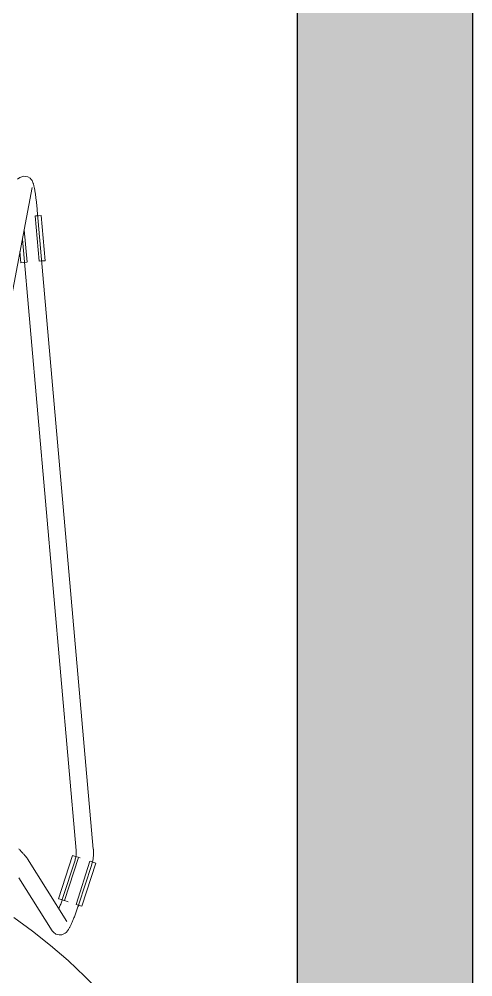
# Model space of a CAD drawing. Header units: millimetres. Extents: x 155927 to 326028, y -36033 to 97293.
# Drawn here: x 167309 to 167624, y 32157 to 32821 of the extents above; entities that cross this region are included whole.
import ezdxf

# ---------------------------------------------------------------- set-up
doc = ezdxf.new("R2010")
doc.units = ezdxf.units.MM
doc.header["$MEASUREMENT"] = 0
for name, color, linetype, lineweight in [('A-WALL-PATT', 7, 'CONTINUOUS', 9), ('I-FURN', 8, 'CONTINUOUS', 9), ('I-WALL', 7, 'CONTINUOUS', 9)]:
    doc.layers.add(name, color=color, linetype=linetype, lineweight=lineweight)

msp = doc.modelspace()

# ---------------------------------------------------------------- hatches: boundary and pattern name
at = {"layer": 'A-WALL-PATT'}
h = msp.add_hatch(color=256, dxfattribs=at)
h.paths.add_polyline_path([(167502.45, 28407.61), (167624.45, 28407.61), (167624.45, 33185.61), (167502.45, 33185.61), (167502.45, 28873.6)], flags=0)
h.paths.add_polyline_path([(167624.45, 34095.61), (167624.45, 34245.61), (167502.45, 34245.61), (167502.45, 34095.61)], flags=0)

# ---------------------------------------------------------------- linework, layer by layer
at = {"layer": 'I-FURN'}
for p, q in [((167309.83, 32711.42), (167308.25, 32710.1)), ((167309.83, 32711.42), (167312.58, 32712.25)), ((167312.58, 32712.25), (167315.34, 32711.77)), ((167315.34, 32711.77), (167317, 32710.73)), ((167317, 32710.73), (167317.85, 32709.82)), ((167317.85, 32709.82), (167318.33, 32709.12)), ((167318.33, 32709.12), (167318.63, 32708.56)), ((167318.63, 32708.56), (167318.85, 32708.08)), ((167318.85, 32708.08), (167319.02, 32707.65)), ((167319.02, 32707.65), (167319.16, 32707.25)), ((167319.16, 32707.25), (167319.29, 32706.85)), ((167319.29, 32706.85), (167319.4, 32706.46)), ((167319.4, 32706.46), (167319.51, 32706.06)), ((167319.51, 32706.06), (167319.61, 32705.64)), ((167299.67, 32605.14), (167318.48, 32704.43)), ((167319.61, 32705.64), (167319.71, 32705.22)), ((167319.71, 32705.22), (167319.81, 32704.77)), ((167319.81, 32704.77), (167319.91, 32704.31)), ((167319.91, 32704.31), (167320, 32703.84)), ((167320, 32703.84), (167320.1, 32703.34)), ((167320.1, 32703.34), (167320.19, 32702.83)), ((167320.19, 32702.83), (167320.29, 32702.29)), ((167320.29, 32702.29), (167320.38, 32701.74)), ((167320.38, 32701.74), (167320.47, 32701.17)), ((167320.47, 32701.17), (167320.56, 32700.59)), ((167320.56, 32700.59), (167320.65, 32699.98)), ((167320.65, 32699.98), (167320.74, 32699.37)), ((167320.74, 32699.37), (167320.83, 32698.73)), ((167320.83, 32698.73), (167320.92, 32698.08)), ((167320.92, 32698.08), (167321.01, 32697.42)), ((167321.01, 32697.42), (167321.1, 32696.74)), ((167321.1, 32696.74), (167321.18, 32696.06)), ((167321.18, 32696.06), (167321.27, 32695.36)), ((167321.27, 32695.36), (167321.35, 32694.65)), ((167321.35, 32694.65), (167321.43, 32693.93)), ((167321.43, 32693.93), (167321.51, 32693.2)), ((167321.51, 32693.2), (167321.59, 32692.47)), ((167321.59, 32692.47), (167321.67, 32691.73)), ((167321.67, 32691.73), (167321.74, 32690.99)), ((167321.74, 32690.99), (167321.81, 32690.24)), ((167321.81, 32690.24), (167321.88, 32689.49)), ((167321.88, 32689.49), (167321.95, 32688.74)), ((167321.95, 32688.74), (167321.96, 32688.58)), ((167360.91, 32245.26), (167321.96, 32688.58)), ((167320.55, 32684.6), (167323.31, 32653.19)), ((167320.67, 32684.61), (167322.74, 32684.79)), ((167322.74, 32684.79), (167324.78, 32684.97)), ((167324.78, 32684.97), (167327.54, 32653.56)), ((167314.86, 32652.45), (167312.88, 32674.93)), ((167311.68, 32668.56), (167348.96, 32244.21)), ((167309.93, 32659.97), (167310.63, 32652.07)), ((167325.49, 32653.38), (167323.43, 32653.2)), ((167327.54, 32653.56), (167325.49, 32653.38)), ((167312.67, 32652.25), (167310.63, 32652.07)), ((167314.74, 32652.44), (167312.67, 32652.25)), ((167309.51, 32245.06), (167309.11, 32245.5)), ((167309.9, 32244.64), (167309.51, 32245.06)), ((167310.28, 32244.23), (167309.9, 32244.64)), ((167310.65, 32243.82), (167310.28, 32244.23)), ((167311.01, 32243.43), (167310.65, 32243.82)), ((167311.35, 32243.06), (167311.01, 32243.43)), ((167311.68, 32242.69), (167311.35, 32243.06)), ((167312, 32242.34), (167311.68, 32242.69)), ((167312.3, 32242), (167312, 32242.34)), ((167312.59, 32241.68), (167312.3, 32242)), ((167312.86, 32241.37), (167312.59, 32241.68)), ((167313.12, 32241.08), (167312.86, 32241.37)), ((167313.36, 32240.8), (167313.12, 32241.08)), ((167313.59, 32240.53), (167313.36, 32240.8)), ((167346.47, 32240.79), (167336.78, 32210.78)), ((167346.47, 32240.79), (167348.42, 32240.16)), ((167348.92, 32240.9), (167348.83, 32240.25)), ((167348.98, 32241.56), (167348.92, 32240.9)), ((167348.96, 32244.21), (167349, 32243.55)), ((167349.01, 32242.22), (167348.98, 32241.56)), ((167349, 32243.55), (167349.02, 32242.88)), ((167349.02, 32242.88), (167349.01, 32242.22)), ((167360.92, 32245.21), (167360.91, 32245.26)), ((167360.99, 32244.07), (167360.92, 32245.21)), ((167360.95, 32240.65), (167361.01, 32241.79)), ((167361.02, 32242.93), (167360.99, 32244.07)), ((167361.01, 32241.79), (167361.02, 32242.93)), ((167313.8, 32240.28), (167313.59, 32240.53)), ((167314, 32240.04), (167313.8, 32240.28)), ((167314.19, 32239.81), (167314, 32240.04)), ((167314.37, 32239.59), (167314.19, 32239.81)), ((167314.55, 32239.36), (167314.37, 32239.59)), ((167314.72, 32239.13), (167314.55, 32239.36)), ((167314.9, 32238.88), (167314.72, 32239.13)), ((167315.12, 32238.55), (167314.9, 32238.88)), ((167342.42, 32194.97), (167315.12, 32238.55)), ((167348.22, 32237.65), (167339.5, 32210.83)), ((167340.83, 32209.48), (167350.51, 32239.48)), ((167348.41, 32238.3), (167348.22, 32237.67)), ((167348.22, 32237.67), (167348.22, 32237.65)), ((167348.58, 32238.95), (167348.41, 32238.3)), ((167348.42, 32240.16), (167350.4, 32239.52)), ((167348.72, 32239.59), (167348.58, 32238.95)), ((167348.83, 32240.25), (167348.72, 32239.59)), ((167358.58, 32236.88), (167348.9, 32206.87)), ((167350.61, 32239.45), (167351.78, 32239.08)), ((167362.63, 32235.57), (167352.94, 32205.57)), ((167358.7, 32236.84), (167360.67, 32236.2)), ((167359.63, 32233.94), (167359.96, 32235.03)), ((167359.96, 32235.03), (167360.25, 32236.14)), ((167360.25, 32236.14), (167360.49, 32237.25)), ((167360.49, 32237.25), (167360.69, 32238.38)), ((167360.67, 32236.2), (167362.63, 32235.57)), ((167360.69, 32238.38), (167360.84, 32239.51)), ((167360.84, 32239.51), (167360.95, 32240.65)), ((167350.91, 32207.12), (167359.63, 32233.94)), ((167309.22, 32225.36), (167332.26, 32188.6)), ((167337.07, 32210.69), (167336.78, 32210.78)), ((167338.74, 32210.15), (167337.07, 32210.69)), ((167338.24, 32207.08), (167338.47, 32207.76)), ((167338.47, 32207.76), (167338.7, 32208.44)), ((167338.7, 32208.44), (167338.94, 32209.12)), ((167340.71, 32209.52), (167338.74, 32210.15)), ((167338.94, 32209.12), (167339.17, 32209.81)), ((167339.17, 32209.81), (167339.39, 32210.5)), ((167339.39, 32210.5), (167339.5, 32210.83)), ((167340.92, 32209.45), (167343.4, 32208.65)), ((167337.06, 32203.85), (167337.29, 32204.48)), ((167337.29, 32204.48), (167337.53, 32205.11)), ((167337.53, 32205.11), (167337.76, 32205.76)), ((167337.76, 32205.76), (167338, 32206.42)), ((167338, 32206.42), (167338.24, 32207.08)), ((167348.51, 32200.2), (167348.76, 32200.89)), ((167348.76, 32200.89), (167349.01, 32201.58)), ((167350.99, 32206.2), (167349.01, 32206.83)), ((167349.01, 32201.58), (167349.27, 32202.29)), ((167349.27, 32202.29), (167349.52, 32203.01)), ((167349.52, 32203.01), (167349.78, 32203.73)), ((167349.78, 32203.73), (167350.03, 32204.46)), ((167350.03, 32204.46), (167350.27, 32205.19)), ((167350.27, 32205.19), (167350.52, 32205.93)), ((167350.52, 32205.93), (167350.77, 32206.67)), ((167350.77, 32206.67), (167350.91, 32207.12)), ((167352.94, 32205.57), (167350.99, 32206.2)), ((167318.69, 32188.21), (167305.77, 32197.65)), ((167346.02, 32194.04), (167346.26, 32194.59)), ((167346.26, 32194.59), (167346.5, 32195.15)), ((167346.5, 32195.15), (167346.74, 32195.73)), ((167346.74, 32195.73), (167346.99, 32196.32)), ((167346.99, 32196.32), (167347.24, 32196.93)), ((167347.24, 32196.93), (167347.49, 32197.56)), ((167347.49, 32197.56), (167347.74, 32198.2)), ((167347.74, 32198.2), (167348, 32198.85)), ((167348, 32198.85), (167348.25, 32199.52)), ((167348.25, 32199.52), (167348.51, 32200.2)), ((167331.22, 32178.27), (167318.69, 32188.21)), ((167333.15, 32187.48), (167332.26, 32188.6)), ((167342, 32187.45), (167342.47, 32187.91)), ((167342.47, 32187.91), (167342.84, 32188.34)), ((167342.84, 32188.34), (167343.15, 32188.74)), ((167343.15, 32188.74), (167343.43, 32189.13)), ((167343.43, 32189.13), (167343.68, 32189.52)), ((167343.68, 32189.52), (167343.93, 32189.91)), ((167343.93, 32189.91), (167344.16, 32190.31)), ((167344.16, 32190.31), (167344.39, 32190.72)), ((167344.39, 32190.72), (167344.62, 32191.14)), ((167344.62, 32191.14), (167344.85, 32191.58)), ((167344.85, 32191.58), (167345.08, 32192.04)), ((167345.08, 32192.04), (167345.31, 32192.51)), ((167345.31, 32192.51), (167345.54, 32193.01)), ((167345.54, 32193.01), (167345.78, 32193.52)), ((167345.78, 32193.52), (167346.02, 32194.04)), ((167333.15, 32187.48), (167334.88, 32186.25)), ((167334.88, 32186.25), (167337.11, 32185.66)), ((167337.11, 32185.66), (167339.08, 32185.84)), ((167339.08, 32185.84), (167340.46, 32186.36)), ((167340.46, 32186.36), (167341.38, 32186.93)), ((167341.38, 32186.93), (167342, 32187.45)), ((167343.35, 32167.83), (167331.22, 32178.27)), ((167355.05, 32156.91), (167343.35, 32167.83)), ((167366.3, 32145.54), (167355.05, 32156.91))]:
    msp.add_line(p, q, dxfattribs=at)
at = {"layer": 'I-WALL', "lineweight": 30}
for p, q in [((167502.45, 33185.61), (167502.45, 29859.61)), ((167624.45, 28529.61), (167624.45, 33185.61))]:
    msp.add_line(p, q, dxfattribs=at)

doc.saveas('drawing.dxf')
